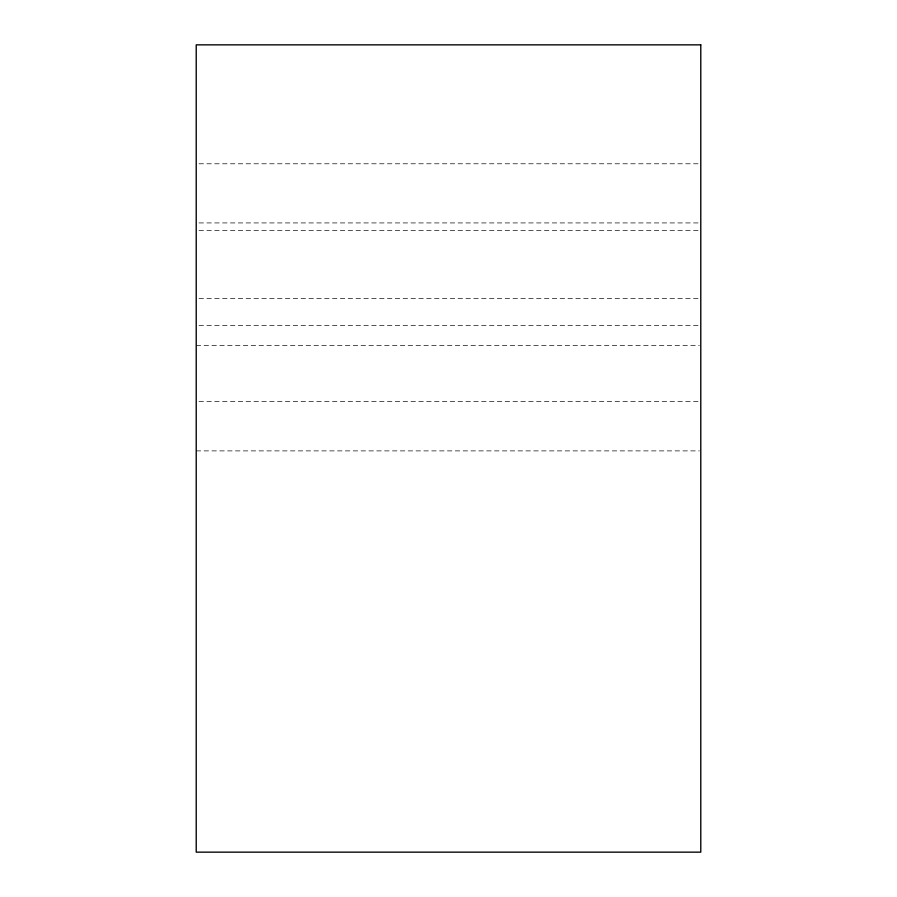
<?xml version="1.0" encoding="UTF-8"?>
<svg xmlns="http://www.w3.org/2000/svg" width="897" height="897" viewBox="0 0 897 897"><rect width="100%" height="100%" fill="white"/><g stroke="black" fill="none" stroke-linecap="round" stroke-linejoin="round"><path stroke-width="0.67" stroke-dasharray="4.49 3.36" d="M199.011 163.781L699.38 163.781M199.011 222.927L699.38 222.927M199.011 230.619L699.38 230.619M199.011 298.365L699.38 298.365M199.011 325.544L699.38 325.544M196.219 345.356L699.38 345.356M199.011 401.632L699.38 401.632M196.219 450.888L699.38 450.888"/><path stroke-width="1.35" d="M700.781 44.85L196.219 44.85L196.219 852.15L700.781 852.15L700.781 44.85"/></g></svg>
